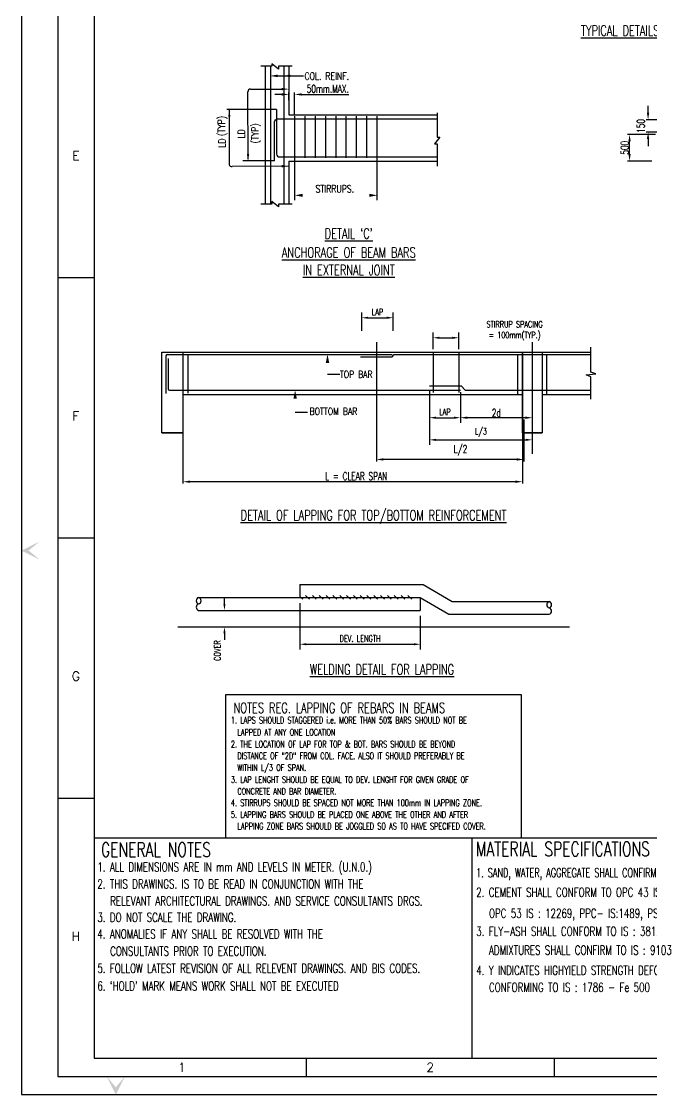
# Model space of a CAD drawing. Extents: x 520771 to 639546, y -254136 to -170582.
# Drawn here: x 520771 to 545292, y -254136 to -212347 of the extents above; entities that cross this region are included whole.
import ezdxf
from ezdxf.enums import TextEntityAlignment as Align
from ezdxf.lldxf.tags import DXFTag

# ---------------------------------------------------------------- set-up
doc = ezdxf.new("R2010")
doc.units = 0
doc.header["$LTSCALE"] = 500
doc.header["$MEASUREMENT"] = 0
doc.layers.get('DEFPOINTS').update_dxf_attribs({"color": 4})
for name, color, linetype in [('08', 4, 'Continuous'), ('BEAM', 4, 'Continuous'), ('BRAKE LINE', 8, 'Continuous'), ('CEN', 8, 'CENTER'), ('DIM', 5, 'Continuous'), ('DIM1', 5, 'Continuous'), ('HACTH', 9, 'Continuous'), ('LINK', 2, 'Continuous'), ('notes', 1, 'Continuous'), ('PNA', 10, 'Continuous'), ('reinf', 6, 'Continuous'), ('REINFORCEMENT', 6, 'Continuous'), ('S-DIM-1', 5, 'Continuous'), ('ST', 6, 'Continuous'), ('STIRRUPS', 2, 'Continuous'), ('TXT', 4, 'Continuous')]:
    doc.layers.add(name, color=color, linetype=linetype)
doc.layers.add('HEADING-TXT', color=1, linetype='Continuous', lineweight=25)
doc.styles.add('ROMANS', font='r.shx', dxfattribs={"width": 0.7, "bigfont": 'bigfont.shx'})
doc.styles.add('ROMENT', font='r.shx', dxfattribs={"bigfont": 'bigfont.shx'})
tags = doc.linetypes.add('CENTER', pattern=[2, 1.25, -0.25, 0.25, -0.25]).pattern_tags.tags
tags[10:11] = [DXFTag(74, 4), DXFTag(75, 0), DXFTag(340, '0'), DXFTag(46, 1.0), DXFTag(50, 0.0), DXFTag(44, 0.0), DXFTag(45, 0.0)]
tags[8:9] = [DXFTag(74, 4), DXFTag(75, 0), DXFTag(340, '0'), DXFTag(46, 1.0), DXFTag(50, 0.0), DXFTag(44, 0.0), DXFTag(45, 0.0)]
tags[6:7] = [DXFTag(74, 4), DXFTag(75, 0), DXFTag(340, '0'), DXFTag(46, 1.0), DXFTag(50, 0.0), DXFTag(44, 0.0), DXFTag(45, 0.0)]
tags[4:5] = [DXFTag(74, 4), DXFTag(75, 0), DXFTag(340, '0'), DXFTag(46, 1.0), DXFTag(50, 0.0), DXFTag(44, 0.0), DXFTag(45, 0.0)]
doc.dimstyles.new('Copy of INT2TIMES', dxfattribs={"dimtxt": 300, "dimasz": 275, "dimexe": 75, "dimexo": 75, "dimgap": 40, "dimtad": 1, "dimdec": 0, "dimlfac": 0.5, "dimrnd": 5, "dimzin": 0, "dimdsep": 46, "dimtxsty": 'ROMANS', "dimcen": -1, "dimclrd": 5, "dimclre": 5, "dimclrt": 4, "dimadec": 0, "dimazin": 0, "dimtfac": 1, "dimtdec": 0, "dimtix": 1, "dimtofl": 0, "dimtmove": 2, "dimatfit": 3, "dimfxl": 1, "dimtolj": 1, "dimtzin": 0, "dimarcsym": 0})
doc.dimstyles.new('dim100', dxfattribs={"dimtxt": 250, "dimasz": 250, "dimexe": 200, "dimexo": 200, "dimgap": 100, "dimtad": 1, "dimdec": 0, "dimzin": 0, "dimdsep": 46, "dimtxsty": 'ROMANS', "dimcen": 0, "dimclrd": 5, "dimclre": 5, "dimclrt": 4, "dimadec": 0, "dimazin": 0, "dimtfac": 1, "dimtdec": 0, "dimtix": 1, "dimtofl": 0, "dimtmove": 2, "dimatfit": 3, "dimfxl": 1, "dimtolj": 1, "dimtzin": 0, "dimlwd": -1, "dimlwe": -1, "dimarcsym": 0})

# ---------------------------------------------------------------- blocks, each defined once
blk = doc.blocks.new('FOLDER')
at = {"layer": 'PNA'}
for points in [[(-1250, 2500), (0, 0), (0, 1000)], [(1250, 2500), (0, 0), (0, 1000)]]:
    blk.add_solid(points, dxfattribs=at)
blk = doc.blocks.new('A1')
at = {"color": 1}
blk.add_line((81794, 6959), (1969, 6959), dxfattribs=at)
at = {"flags": 128}
blk.add_lwpolyline([(0, 0), (82779, 0), (82779, 58231), (0, 58231)], close=True, dxfattribs=at)
at = {"layer": 'PNA'}
for p, q in [((984, 22171), (1969, 22171)), ((984, 15109), (1969, 15109)), ((984, 8047), (1969, 8047)), ((7718, 984), (7718, 492)), ((14453, 984), (14453, 492))]:
    blk.add_line(p, q, dxfattribs=at)
at = {"layer": 'PNA', "color": 1}
for points in [[(984, 492), (82287, 492), (82287, 57739), (984, 57739)], [(1969, 984), (81794, 984), (81794, 57247), (1969, 57247)]]:
    blk.add_lwpolyline(points, close=True, dxfattribs=at)
at = {"layer": 'PNA', "xscale": 0.196857838483993, "yscale": 0.196857838483993, "zscale": 0.196857838483993, "rotation": 270}
blk.add_blockref('FOLDER', (0, 14764), dxfattribs=at)
at = {"layer": 'PNA', "xscale": 0.1968578388914466, "yscale": 0.1968578388914466, "zscale": 0.1968578388914466}
blk.add_blockref('FOLDER', (2559, 0), dxfattribs=at)
at = {"layer": 'PNA', "style": 'ROMANS'}
for s, p in [('E', (1476, 25479)), ('F', (1476, 18417)), ('G', (1476, 11355)), ('H', (1476, 4292)), ('1', (4352, 738)), ('2', (11086, 738))]:
    blk.add_text(s, height=246, dxfattribs=at).set_placement(p, align=Align.MIDDLE)
blk = doc.blocks.new('*D17')
at = {"layer": 'DEFPOINTS', "color": 0, "ltscale": 2, "transparency": 16777216}
for p in [(531400, -215189), (531179, -215491), (531400, -216035)]:
    blk.add_point(p, dxfattribs=at)
at = {"layer": 'DIM', "color": 5, "lineweight": -2, "ltscale": 2, "transparency": 16777216}
for p, q in [((530904, -215189), (530629, -215189)), ((531179, -215416), (531179, -215114)), ((531400, -215960), (531400, -215114)), ((531675, -215189), (531950, -215189))]:
    blk.add_line(p, q, dxfattribs=at)
at = {"layer": 'DIM', "color": 5, "ltscale": 2, "transparency": 16777216}
for points in [[(530904, -215144), (530904, -215235), (531179, -215189)], [(531675, -215144), (531675, -215235), (531400, -215189)]]:
    blk.add_solid(points, dxfattribs=at)
at = {"layer": 'DIM', "color": 4, "ltscale": 2, "transparency": 16777216, "insert": (532693, -214971), "char_height": 300, "attachment_point": 5, "style": 'ROMANS'}
blk.add_mtext('\\A1;50mm.MAX.', dxfattribs=at)
blk = doc.blocks.new('*D38')
at = {"layer": 'DEFPOINTS', "color": 0, "ltscale": 2, "transparency": 16777216}
for p in [(545158, -216177), (545635, -216177), (545635, -216655)]:
    blk.add_point(p, dxfattribs=at)
at = {"layer": 'DIM', "color": 5, "lineweight": -2, "ltscale": 2, "transparency": 16777216}
for p, q in [((545158, -215902), (545158, -215627)), ((545560, -216177), (545083, -216177)), ((545560, -216655), (545083, -216655)), ((545158, -216930), (545158, -217205))]:
    blk.add_line(p, q, dxfattribs=at)
at = {"layer": 'DIM', "color": 5, "ltscale": 2, "transparency": 16777216}
for points in [[(545112, -215902), (545203, -215902), (545158, -216177)], [(545112, -216930), (545203, -216930), (545158, -216655)]]:
    blk.add_solid(points, dxfattribs=at)
at = {"layer": 'DIM', "color": 4, "ltscale": 2, "transparency": 16777216, "insert": (544876, -216416), "char_height": 300, "attachment_point": 5, "rotation": 90, "style": 'ROMANS'}
blk.add_mtext('\\A1;150', dxfattribs=at)
blk = doc.blocks.new('*D39')
at = {"layer": 'DEFPOINTS', "color": 0, "ltscale": 2, "transparency": 16777216}
for p in [(544438, -216746), (545521, -216746), (545385, -217782)]:
    blk.add_point(p, dxfattribs=at)
at = {"layer": 'DIM', "color": 5, "lineweight": -2, "ltscale": 2, "transparency": 16777216}
for p, q in [((545446, -216746), (544363, -216746)), ((544438, -217507), (544438, -217021)), ((545310, -217782), (544363, -217782))]:
    blk.add_line(p, q, dxfattribs=at)
at = {"layer": 'DIM', "color": 5, "ltscale": 2, "transparency": 16777216}
for points in [[(544392, -217021), (544484, -217021), (544438, -216746)], [(544392, -217507), (544484, -217507), (544438, -217782)]]:
    blk.add_solid(points, dxfattribs=at)
at = {"layer": 'DIM', "color": 4, "ltscale": 2, "transparency": 16777216, "insert": (544248, -217264), "char_height": 300, "attachment_point": 5, "rotation": 90, "style": 'ROMANS'}
blk.add_mtext('\\A1;500', dxfattribs=at)
blk = doc.blocks.new('*D132')
at = {"layer": 'DEFPOINTS', "color": 0, "ltscale": 2, "transparency": 16777216}
for p in [(527056, -227335), (540273, -227335), (527056, -230270)]:
    blk.add_point(p, dxfattribs=at)
at = {"layer": 'DIM', "color": 5, "lineweight": -2, "ltscale": 2, "transparency": 16777216}
for p, q in [((527056, -227410), (527056, -230345)), ((540273, -227410), (540273, -230345)), ((539998, -230270), (527331, -230270))]:
    blk.add_line(p, q, dxfattribs=at)
at = {"layer": 'DIM', "color": 5, "ltscale": 2, "transparency": 16777216}
for points in [[(527331, -230225), (527331, -230316), (527056, -230270)], [(539998, -230225), (539998, -230316), (540273, -230270)]]:
    blk.add_solid(points, dxfattribs=at)
at = {"layer": 'DIM', "color": 4, "ltscale": 2, "transparency": 16777216, "insert": (533799, -230055), "char_height": 300, "attachment_point": 5, "style": 'ROMANS'}
blk.add_mtext('\\A1;L = CLEAR SPAN', dxfattribs=at)
blk = doc.blocks.new('*D133')
at = {"layer": 'DEFPOINTS', "color": 0, "ltscale": 2, "transparency": 16777216}
for p in [(537853, -226708), (540653, -226874), (537853, -227778)]:
    blk.add_point(p, dxfattribs=at)
at = {"layer": 'DIM', "color": 5, "lineweight": -2, "ltscale": 2, "transparency": 16777216}
for p, q in [((537853, -226783), (537853, -227853)), ((540653, -226949), (540653, -227853)), ((540378, -227778), (538128, -227778))]:
    blk.add_line(p, q, dxfattribs=at)
at = {"layer": 'DIM', "color": 5, "ltscale": 2, "transparency": 16777216}
for points in [[(538128, -227732), (538128, -227824), (537853, -227778)], [(540378, -227732), (540378, -227824), (540653, -227778)]]:
    blk.add_solid(points, dxfattribs=at)
at = {"layer": 'DIM', "color": 4, "ltscale": 2, "transparency": 16777216, "insert": (539253, -227588), "char_height": 300, "attachment_point": 5, "style": 'ROMANS'}
blk.add_mtext('\\A1;2d', dxfattribs=at)
blk = doc.blocks.new('*D134')
at = {"layer": 'DEFPOINTS', "color": 0, "transparency": 16777216}
for p in [(536653, -226543), (537853, -226708), (537853, -227778)]:
    blk.add_point(p, dxfattribs=at)
at = {"layer": 'S-DIM-1', "color": 5, "transparency": 16777216}
for p, q in [((536653, -226743), (536653, -227978)), ((537853, -226908), (537853, -227978)), ((536903, -227778), (537603, -227778))]:
    blk.add_line(p, q, dxfattribs=at)
for points in [[(536903, -227736), (536903, -227819), (536653, -227778)], [(537603, -227736), (537603, -227819), (537853, -227778)]]:
    blk.add_solid(points, dxfattribs=at)
at = {"layer": 'S-DIM-1', "color": 4, "transparency": 16777216, "insert": (537253, -227553), "char_height": 250, "attachment_point": 5, "style": 'ROMANS'}
blk.add_mtext('\\A1;LAP', dxfattribs=at)
blk = doc.blocks.new('*D135')
at = {"layer": 'DEFPOINTS', "color": 0, "ltscale": 2, "transparency": 16777216}
for p in [(534583, -226874), (540325, -227769), (534583, -229404)]:
    blk.add_point(p, dxfattribs=at)
at = {"layer": 'DIM', "color": 5, "lineweight": -2, "ltscale": 2, "transparency": 16777216}
for p, q in [((534583, -226949), (534583, -229479)), ((540325, -227844), (540325, -229479)), ((540050, -229404), (534858, -229404))]:
    blk.add_line(p, q, dxfattribs=at)
at = {"layer": 'DIM', "color": 5, "ltscale": 2, "transparency": 16777216}
for points in [[(534858, -229358), (534858, -229450), (534583, -229404)], [(540050, -229358), (540050, -229450), (540325, -229404)]]:
    blk.add_solid(points, dxfattribs=at)
at = {"layer": 'DIM', "color": 4, "ltscale": 2, "transparency": 16777216, "insert": (537856, -229050), "char_height": 300, "attachment_point": 5, "style": 'ROMANS'}
blk.add_mtext('\\A1;L/2', dxfattribs=at)
blk = doc.blocks.new('*D136')
at = {"layer": 'DEFPOINTS', "color": 0, "transparency": 16777216}
for p in [(535239, -223886), (534012, -224589), (535239, -224589)]:
    blk.add_point(p, dxfattribs=at)
at = {"layer": 'TXT', "color": 5, "transparency": 16777216}
for p, q in [((534012, -224389), (534012, -223686)), ((534262, -223886), (534989, -223886)), ((535239, -224389), (535239, -223686))]:
    blk.add_line(p, q, dxfattribs=at)
for points in [[(534262, -223844), (534262, -223927), (534012, -223886)], [(534989, -223844), (534989, -223927), (535239, -223886)]]:
    blk.add_solid(points, dxfattribs=at)
at = {"layer": 'TXT', "color": 4, "transparency": 16777216, "insert": (534626, -223661), "char_height": 250, "attachment_point": 5, "style": 'ROMANS'}
blk.add_mtext('\\A1;LAP', dxfattribs=at)
blk = doc.blocks.new('*D137')
at = {"layer": 'DEFPOINTS', "color": 0, "transparency": 16777216}
for p in [(536653, -226743), (540653, -226743), (540653, -228640)]:
    blk.add_point(p, dxfattribs=at)
at = {"layer": 'S-DIM-1', "color": 5, "transparency": 16777216}
for p, q in [((536653, -226943), (536653, -228840)), ((540653, -226943), (540653, -228840)), ((536903, -228640), (540403, -228640))]:
    blk.add_line(p, q, dxfattribs=at)
for points in [[(536903, -228598), (536903, -228682), (536653, -228640)], [(540403, -228598), (540403, -228682), (540653, -228640)]]:
    blk.add_solid(points, dxfattribs=at)
at = {"layer": 'S-DIM-1', "color": 4, "transparency": 16777216, "insert": (538653, -228350), "char_height": 250, "attachment_point": 5, "style": 'ROMANS'}
blk.add_mtext('\\A1;L/3', dxfattribs=at)
blk = doc.blocks.new('*D138')
at = {"layer": 'DEFPOINTS', "color": 0, "transparency": 16777216}
for p in [(537789, -224666), (536789, -225315), (537789, -225315)]:
    blk.add_point(p, dxfattribs=at)
at = {"layer": 'S-DIM-1', "color": 5, "transparency": 16777216}
for p, q in [((536789, -225115), (536789, -224466)), ((537039, -224666), (537539, -224666)), ((537789, -225115), (537789, -224466))]:
    blk.add_line(p, q, dxfattribs=at)
for points in [[(537039, -224624), (537039, -224708), (536789, -224666)], [(537539, -224624), (537539, -224708), (537789, -224666)]]:
    blk.add_solid(points, dxfattribs=at)
at = {"layer": 'S-DIM-1', "color": 4, "transparency": 16777216, "insert": (539962, -224391), "char_height": 250, "attachment_point": 5, "style": 'ROMANS'}
blk.add_mtext('\\A1;STIRRUP SPACING\\P= 100mm(TYP.) ', dxfattribs=at)
blk = doc.blocks.new('*D139')
at = {"layer": 'DEFPOINTS', "color": 0, "transparency": 16777216}
for p in [(531607, -234796), (536294, -235296), (536294, -236601)]:
    blk.add_point(p, dxfattribs=at)
at = {"layer": 'S-DIM-1', "color": 5, "transparency": 16777216}
for p, q in [((531607, -234996), (531607, -236801)), ((536294, -235496), (536294, -236801)), ((531857, -236601), (536044, -236601))]:
    blk.add_line(p, q, dxfattribs=at)
for points in [[(531857, -236559), (531857, -236643), (531607, -236601)], [(536044, -236559), (536044, -236643), (536294, -236601)]]:
    blk.add_solid(points, dxfattribs=at)
at = {"layer": 'S-DIM-1', "color": 4, "transparency": 16777216, "insert": (533950, -236376), "char_height": 250, "attachment_point": 5, "style": 'ROMANS'}
blk.add_mtext('\\A1;DEV. LENGTH', dxfattribs=at)
blk = doc.blocks.new('*D140')
at = {"layer": 'DEFPOINTS', "color": 0, "transparency": 16777216}
for p in [(528671, -235280), (528671, -235926), (528671, -235926)]:
    blk.add_point(p, dxfattribs=at)
at = {"layer": 'S-DIM-1', "color": 5, "transparency": 16777216}
for p, q in [((528671, -235030), (528671, -234780)), ((528671, -236176), (528671, -236426))]:
    blk.add_line(p, q, dxfattribs=at)
for points in [[(528630, -235030), (528713, -235030), (528671, -235280)], [(528630, -236176), (528713, -236176), (528671, -235926)]]:
    blk.add_solid(points, dxfattribs=at)
at = {"layer": 'S-DIM-1', "color": 4, "transparency": 16777216, "insert": (528396, -236848), "char_height": 250, "attachment_point": 5, "rotation": 90, "style": 'ROMANS'}
blk.add_mtext('\\A1;COVER', dxfattribs=at)

msp = doc.modelspace()

# ---------------------------------------------------------------- hatches: boundary and pattern name
at = {"layer": 'HACTH'}
h = msp.add_hatch(dxfattribs=at)
h.set_pattern_fill('ANSI31', color=256, scale=1500, angle=90, style=0)
h.set_pattern_definition([(135, (1123967.27, -4039576.03), (-132.5825215, -132.5825215), [])])
h.paths.add_polyline_path([(531606.7, -234700.3), (531606.7, -234775.3), (536018.6, -234775.3), (536018.6, -234700.3)])
h.paths.add_polyline_path([(531606.7, -234775.3), (531606.7, -234850.3), (536024.2, -234850.3), (536024.2, -234775.3)])

# ---------------------------------------------------------------- linework, layer by layer
at = {"layer": '08'}
for p, q in [((526228.9, -225219.8), (542936.4, -225219.8)), ((527055.7, -225219.8), (527055.7, -228361.2)), ((540272.6, -225219.8), (540272.6, -228361.2)), ((541033.3, -225219.8), (541033.3, -228361.2)), ((527055.7, -226873.5), (540272.6, -226873.5)), ((541033.3, -226873.5), (542936.4, -226873.5)), ((526228.9, -228361.2), (527055.7, -228361.2)), ((540272.6, -228361.2), (541033.3, -228361.2))]:
    msp.add_line(p, q, dxfattribs=at)
at = {"layer": '08', "elevation": 0}
for points in [[(526228.9, -225219.8), (527055.7, -225219.8), (527055.7, -228361.2), (526228.9, -228361.2)], [(540272.6, -225219.8), (541033.3, -225219.8), (541033.3, -228361.2), (540272.6, -228361.2)]]:
    msp.add_lwpolyline(points, close=True, dxfattribs=at)
at = {"layer": 'BEAM'}
for p, q in [((530258.6, -214092.3), (530258.6, -219456.8)), ((531178.6, -214092.3), (531178.6, -215982)), ((531178.6, -215982), (536947.9, -215982)), ((531178.6, -217782), (536947.9, -217782)), ((531178.6, -217782), (531178.6, -219456.8)), ((526850.6, -235925.7), (542094.2, -235925.7))]:
    msp.add_line(p, q, dxfattribs=at)
at = {"layer": 'BRAKE LINE', "ltscale": 2, "elevation": 0}
for points in [[(531300.7, -214092.3), (530780.6, -214092.3), (530780.6, -214198.7), (530518.5, -213994.1), (530518.5, -214092.3), (530082.7, -214092.3)], [(536947.9, -215910.3), (536947.9, -216856.6), (537054.2, -216856.6), (536849.7, -217118.7), (536947.9, -217118.7), (536947.9, -217980.8)], [(531300.7, -219456.8), (530780.6, -219456.8), (530780.6, -219563.1), (530518.5, -219358.6), (530518.5, -219456.8), (530082.7, -219456.8)], [(542936.4, -227055.7), (542936.4, -226185.7), (542750.7, -226113.5), (543122, -226072.2), (542936.4, -226000), (542936.4, -225030.7)]]:
    msp.add_lwpolyline(points, dxfattribs=at)
at = {"layer": 'CEN'}
for p, q in [((534582.6, -224835), (534582.6, -229184)), ((540653, -224835), (540653, -229184))]:
    msp.add_line(p, q, dxfattribs=at)
at = {"layer": 'DEFPOINTS', "color": 0, "linetype": 'ByBlock'}
for p in [(531178.6, -215982), (530618.6, -217982)]:
    msp.add_point(p, dxfattribs=at)
at = {"layer": 'DIM', "ltscale": 2}
for p, q in [((529588.4, -217710.3), (529583.3, -215082)), ((529683.3, -214982), (530978.6, -214982)), ((531900.4, -215189.5), (533517.7, -215189.5)), ((530698.6, -215782), (528764.4, -215782)), ((531400.4, -217651.8), (531400.4, -219310.2)), ((534600.4, -217651.8), (534600.4, -219310.2)), ((530618.6, -217781), (529383.2, -217781)), ((533163, -226093.6), (532681.6, -226093.6)), ((531903.1, -227569.1), (531421.7, -227569.1))]:
    msp.add_line(p, q, dxfattribs=at)
at = {"layer": 'DIM', "ltscale": 2, "elevation": 0}
for points in [[(530745.4, -214466.9), (531140.4, -214466.9)], [(531235, -214466.9), (531745.9, -214466.9)]]:
    msp.add_lwpolyline(points, dxfattribs=at)
at = {"layer": 'DIM', "ltscale": 2, "elevation": 0, "flags": 128}
for points in [[(534309.4, -219117.7, 122.4, 0, 0), (534615.3, -219117.7, 0, 0, 0), (534239.1, -219117.7, 0, 0, 0), (531413.5, -219117.7, 0, 122.4, 0), (531719.4, -219117.7, 0, 0, 0)], [(532681.6, -226093.6, 0, 0, 0), (532681.6, -225315.1, 0, 132.3, 0), (532681.6, -225645.7, 132.3, 132.3, 0)], [(531421.7, -227569.1, 0, 0, 0), (531421.7, -226708.1, 0, 132.3, 0), (531421.7, -227038.7, 132.3, 132.3, 0)]]:
    msp.add_lwpolyline(points, format="xyseb", dxfattribs=at)
at = {"layer": 'DIM', "ltscale": 2}
for centre, radius, start, end in [((529683.3, -215082), 100, 90, 180), ((528945.5, -217904.3), 89.6, 191.22819, 284.06009)]:
    msp.add_arc(centre, radius, start, end, dxfattribs=at)
for points in [[(530745.4, -214516.9), (530445.4, -214466.9), (530745.4, -214416.9)], [(531235, -214516.9), (530978.6, -214466.9), (531235, -214416.9)], [(530903.6, -214936.2), (531178.6, -214982), (530903.6, -215027.8)], [(529634.2, -217506), (529588.4, -217781), (529542.5, -217506)]]:
    msp.add_solid(points, dxfattribs=at)
at = {"layer": 'DIM1', "color": 7}
msp.add_line((538315.1, -252723.3), (538315.1, -244150.1), dxfattribs=at)
at = {"layer": 'LINK'}
for p, q in [((527240.4, -225317.7), (527240.4, -226825)), ((536788.9, -225262.5), (536788.9, -226791.4)), ((537788.9, -225262.5), (537788.9, -226791.4)), ((540073.9, -225312.4), (540073.9, -226873.5)), ((541206.3, -225298.1), (541206.3, -226873.5))]:
    msp.add_line(p, q, dxfattribs=at)
at = {"layer": 'reinf'}
for p, q in [((531606.7, -234279.8), (531606.7, -234796.3)), ((531606.7, -234279.8), (536399.1, -234279.8)), ((536399.1, -234279.8), (537533, -234934.4)), ((527665.4, -234779.8), (536293.7, -234779.8)), ((536293.7, -234779.8), (536293.7, -235279.8)), ((536293.7, -234779.8), (537399, -235434.4)), ((537533, -234934.4), (541308.5, -234934.4)), ((527665.4, -235279.8), (536293.7, -235279.8)), ((537399, -235434.4), (541308.5, -235434.4))]:
    msp.add_line(p, q, dxfattribs=at)
for centre, start, end in [((527702.8, -234904.8), 106.67862, 253.32138), ((527627.9, -234904.8), 286.67862, 73.32138), ((527702.8, -235154.8), 106.67862, 253.32138), ((541345.9, -235059.4), 106.67862, 253.32138), ((541271, -235059.4), 286.67862, 73.32138), ((541271, -235309.4), 286.67862, 73.32138)]:
    msp.add_arc(centre, 130.5, start, end, dxfattribs=at)
at = {"layer": 'REINFORCEMENT', "linetype": 'Continuous'}
for p, q in [((530458.6, -214092.3), (530458.6, -219456.8)), ((530978.6, -214092.3), (530978.6, -219456.8))]:
    msp.add_line(p, q, dxfattribs=at)
at = {"layer": 'REINFORCEMENT', "linetype": 'Continuous', "elevation": 0}
for points in [[(530698.6, -215782), (530698.6, -217502, 0.4142136), (530818.6, -217622), (536947.9, -217622)], [(530618.6, -217781), (530618.6, -216262, -0.4142136), (530738.6, -216142), (536947.9, -216142)]]:
    msp.add_lwpolyline(points, format="xyb", dxfattribs=at)
at = {"layer": 'S-DIM-1'}
msp.add_lwpolyline([(528730.7, -238559.5), (540214.1, -238559.5), (540214.1, -244150.1), (528730.7, -244150.1)], close=True, dxfattribs=at)
at = {"layer": 'ST'}
for p, q in [((526394.2, -225365.1), (526394.2, -226839)), ((526444.2, -225315.1), (535193.4, -225315.1)), ((526476.9, -225468.8), (526476.9, -226658.1)), ((533969.1, -225410.5), (535196.1, -225410.5)), ((535196.1, -225410.5), (535278.4, -225315.1)), ((535278.4, -225315.1), (542936.4, -225315.1)), ((526526.9, -226708.1), (529122.9, -226708.1)), ((527055.7, -226708.1), (537853, -226708.1)), ((536653, -226542.8), (537879.9, -226542.8)), ((538044.3, -226708.1), (542936.4, -226708.1))]:
    msp.add_line(p, q, dxfattribs=at)
at = {"layer": 'ST', "elevation": 0}
msp.add_lwpolyline([(538044.3, -226708.1), (537879.9, -226542.8)], dxfattribs=at)
at = {"layer": 'ST'}
for centre, start, end in [((526444.2, -225365.1), 90, 180), ((526526.9, -226658.1), 180, 270)]:
    msp.add_arc(centre, 50, start, end, dxfattribs=at)
at = {"layer": 'STIRRUPS'}
for p, q in [((531400.4, -216035.2), (531400.4, -217651.8)), ((531800.4, -216035.2), (531800.4, -217651.8)), ((532200.4, -216035.2), (532200.4, -217651.8)), ((532600.4, -216035.2), (532600.4, -217651.8)), ((533000.4, -216035.2), (533000.4, -217651.8)), ((533400.4, -216035.2), (533400.4, -217651.8)), ((533800.4, -216035.2), (533800.4, -217651.8)), ((534200.4, -216035.2), (534200.4, -217651.8)), ((534600.4, -216035.2), (534600.4, -217651.8))]:
    msp.add_line(p, q, dxfattribs=at)

# ---------------------------------------------------------------- block references
at = {"xscale": 1.434849416022188, "yscale": 1.434849416022188, "zscale": 1.434849416123004}
msp.add_blockref('A1', (520770.9, -254135.6), dxfattribs=at)

# ---------------------------------------------------------------- texts
at = {"layer": 'HEADING-TXT', "color": 6, "style": 'ROMANS', "width": 0.7}
for s, p in [('%%UTYPICAL DETAILS FOR TOP BAR', (545438.3, -212704.3)), ("%%UDETAIL `C'", (533508.3, -220609.8)), ('%%UANCHORAGE OF BEAM BARS', (533508.3, -221345.6)), ('%%UIN EXTERNAL JOINT', (533508.3, -222027.3)), ('%%UDETAIL OF LAPPING FOR TOP/BOTTOM REINFORCEMENT', (534472.4, -231576.8)), ('%%UWELDING DETAIL FOR LAPPING', (534803.3, -237579.7))]:
    msp.add_text(s, height=400, dxfattribs=at).set_placement(p, align=Align.MIDDLE_CENTER)
for s, height, p in [('NOTES REG. LAPPING OF REBARS IN BEAMS', 400, (529024.3, -239278.5)), ('GENERAL NOTES', 565.458, (523869, -244881.5)), ('MATERIAL SPECIFICATIONS', 565.458, (538457.8, -244857.4))]:
    msp.add_text(s, height=height, dxfattribs=at).set_placement(p)
at = {"layer": 'notes', "color": 4, "style": 'ROMANS'}
for s, height, width, p in [('1. LAPS SHOULD STAGGERED i.e. MORE THAN 50%%% BARS SHOULD NOT BE ', 250, 0.7, (528922, -239683)), ('  LAPPED AT ANY ONE LOCATION', 250, 0.7, (528922, -240151.2)), ('2. THE LOCATION OF LAP FOR TOP & BOT. BARS SHOULD BE BEYOND ', 250, 0.7, (528922, -240617.7)), ('  DISTANCE OF "2D" FROM COL. FACE. ALSO IT SHOULD PREFERABLY BE ', 250, 0.7, (528922, -241069.7)), ('  WITHIN L/3 OF SPAN.', 250, 0.7, (528922, -241529.3)), ('3. LAP LENGHT SHOULD BE EQUAL TO DEV. LENGHT FOR GIVEN GRADE OF ', 250, 0.7, (528922, -241999.5)), ('  CONCRETE AND BAR DIAMETER.', 250, 0.7, (528922, -242451.5)), ('4. STIRRUPS SHOULD BE SPACED NOT MORE THAN 100mm IN LAPPING ZONE.', 250, 0.7, (528922, -242899.7)), ('5. LAPPING BARS SHOULD BE PLACED ONE ABOVE THE OTHER AND AFTER ', 250, 0.7, (528922, -243358.5)), ('  LAPPING ZONE BARS SHOULD BE JOGGLED SO AS TO HAVE SPECIFED COVER.', 250, 0.7, (528922, -243810.5)), ('1. ALL DIMENSIONS ARE IN mm AND LEVELS IN METER. (U.N.0.)', 353.411, 0.7, (523724.4, -245453.3)), ('1. SAND, WATER, AGGREGATE SHALL CONFIRM TO IS456-2000', 353.411, 0.65, (538468.8, -245674.5)), ('2. THIS DRAWINGS. IS TO BE READ IN CONJUNCTION WITH THE', 353.411, 0.7, (523724.4, -246115.2)), ('2. CEMENT SHALL CONFORM TO OPC 43 IS : 8112,', 353.411, 0.7, (538468.8, -246435.1)), ('RELEVANT ARCHITECTURAL DRAWINGS. AND SERVICE CONSULTANTS DRGS.', 353.411, 0.7, (524222.9, -246774.6)), ('OPC 53 IS : 12269, PPC- IS:1489, PSC- IS:455  ', 353.411, 0.7, (538966.1, -247254.3)), ('3. DO NOT SCALE THE DRAWING. ', 353.411, 0.7, (523724.4, -247413.6)), ('4. ANOMALIES IF ANY SHALL BE RESOLVED WITH THE', 353.411, 0.7, (523724.4, -248063.4)), ('3. FLY-ASH SHALL CONFORM TO IS : 3812 AND CHEMICAL ', 353.411, 0.7, (538468.8, -247956.2)), ('CONSULTANTS PRIOR TO EXECUTION.', 353.411, 0.7, (524222.9, -248728)), ('ADMIXTURES SHALL CONFIRM TO IS : 9103', 353.411, 0.7, (538966.1, -248689.8)), ('5. FOLLOW LATEST REVISION OF ALL RELEVENT DRAWINGS. AND BIS CODES.', 353.411, 0.7, (523724.4, -249394.8)), ('4. Y INDICATES HIGHYIELD STRENGTH DEFORMED BARS', 353.411, 0.7, (538468.8, -249477.2)), ("6. `HOLD' MARK MEANS WORK SHALL NOT BE EXECUTED", 353.411, 0.7, (523724.4, -250084.5)), ('CONFORMING TO IS : 1786 - Fe 500', 353.411, 0.7, (538966.1, -250137.4))]:
    msp.add_text(s, height=height, dxfattribs=dict(at, width=width)).set_placement(p)
at = {"layer": 'TXT', "style": 'ROMENT', "width": 0.8}
for s, p in [('COL. REINF.', (531786.5, -214614.3)), ('TOP BAR', (533163, -226227.8)), ('BOTTOM BAR', (531985.6, -227666.4))]:
    msp.add_text(s, height=275, dxfattribs=at).set_placement(p)
for s, p in [('(TYP)', (528692.7, -216808.5)), ('(TYP)', (529997.6, -217096.7)), ('LD', (529462.7, -216905.1)), ('LD', (528709.9, -217265.4))]:
    msp.add_text(s, height=275, rotation=90, dxfattribs=at).set_placement(p)
msp.add_text('STIRRUPS. ', height=275, dxfattribs=at).set_placement((533042.4, -218865.1), align=Align.MIDDLE)

# ---------------------------------------------------------------- dimensions: what is measured, and where the dimension line sits
at = {"layer": 'DIM', "ltscale": 2}
dim = msp.add_linear_dim(base=(531400.4, -215189.5), p1=(531178.6, -215491.4), p2=(531400.4, -216035.2), text='50mm.MAX.', dimstyle='Copy of INT2TIMES', dxfattribs=at)
dim.commit()
dim.dimension.update_dxf_attribs({"geometry": '*D17', "text_midpoint": (532693.2, -214971.5), "dimtype": 160})
for base, p1, p2, angle, text, picture, middle in [((545157.6, -216177.1), (545634.5, -216655), (545634.5, -216177.1), 90, '150', '*D38', (544875.6, -216416.1)), ((534582.6, -229404.3), (540324.5, -227769.4), (534582.6, -226873.5), 180, 'L/2', '*D135', (537855.5, -229050)), ((527055.7, -230270.4), (540272.6, -227334.7), (527055.7, -227334.7), 180, 'L = CLEAR SPAN', '*D132', (533799.1, -230055.4))]:
    dim = msp.add_linear_dim(base=base, p1=p1, p2=p2, angle=angle, text=text, dimstyle='Copy of INT2TIMES', dxfattribs=at)
    dim.commit()
    dim.dimension.update_dxf_attribs({"geometry": picture, "text_midpoint": middle, "dimtype": 160})
for base, p1, p2, angle, text, picture, middle in [((544438.1, -216745.5), (545384.5, -217782), (545520.5, -216745.5), 90, '500', '*D39', (544248.1, -217263.7)), ((537853, -227777.8), (540653, -226873.5), (537853, -226708.1), 180, '2d', '*D133', (539253, -227587.8))]:
    dim = msp.add_linear_dim(base=base, p1=p1, p2=p2, angle=angle, text=text, dimstyle='Copy of INT2TIMES', dxfattribs=at)
    dim.commit()
    dim.dimension.update_dxf_attribs({"geometry": picture, "text_midpoint": middle})
at = {"layer": 'S-DIM-1'}
dim = msp.add_linear_dim(base=(537788.9, -224666.1, 0), p1=(536788.9, -225315.1), p2=(537788.9, -225315.1), text='STIRRUP SPACING\\P= 100mm(TYP.) ', dimstyle='dim100', override={"dimarcsym": 1}, dxfattribs=at)
dim.commit()
dim.dimension.update_dxf_attribs({"geometry": '*D138', "text_midpoint": (539962.3, -224391.1, 0), "dimtype": 160})
for base, p1, p2, text, override, picture, middle in [((537853, -227777.8), (536653, -226542.8), (537853, -226708.1), 'LAP', {"dimarcsym": 1}, '*D134', (537253, -227552.8)), ((540653, -228640, 0), (536653, -226742.8), (540653, -226742.8), 'L/3', {"dimarcsym": 1}, '*D137', (538653, -228349.5, 0)), ((536293.7, -236600.9), (531606.7, -234796.3), (536293.7, -235296.3), 'DEV. LENGTH', {"dimfxl": 60, "dimarcsym": 1}, '*D139', (533950.2, -236375.9))]:
    dim = msp.add_linear_dim(base=base, p1=p1, p2=p2, text=text, dimstyle='dim100', override=override, dxfattribs=at)
    dim.commit()
    dim.dimension.update_dxf_attribs({"geometry": picture, "text_midpoint": middle})
dim = msp.add_linear_dim(base=(528671.3, -235925.7), p1=(528671.3, -235279.8), p2=(528671.3, -235925.7), angle=90, text='COVER', dimstyle='dim100', override={"dimarcsym": 1}, dxfattribs=at)
dim.commit()
dim.dimension.update_dxf_attribs({"geometry": '*D140', "text_midpoint": (528396.3, -236847.6), "dimtype": 160})
at = {"layer": 'TXT'}
dim = msp.add_linear_dim(base=(535239.4, -223885.5), p1=(534012.4, -224588.6), p2=(535239.4, -224588.6), text='LAP', dimstyle='dim100', override={"dimarcsym": 1}, dxfattribs=at)
dim.commit()
dim.dimension.update_dxf_attribs({"geometry": '*D136', "text_midpoint": (534625.9, -223660.5)})

# ---------------------------------------------------------------- leaders
at = {"layer": 'DIM', "ltscale": 2}
for points in [[(528860, -215781.3), (528857.5, -217921.8)], [(531178.6, -217981.9), (528967.2, -217991.3)]]:
    msp.add_leader(points, dimstyle='Copy of INT2TIMES', dxfattribs=at)

doc.saveas('drawing.dxf')
